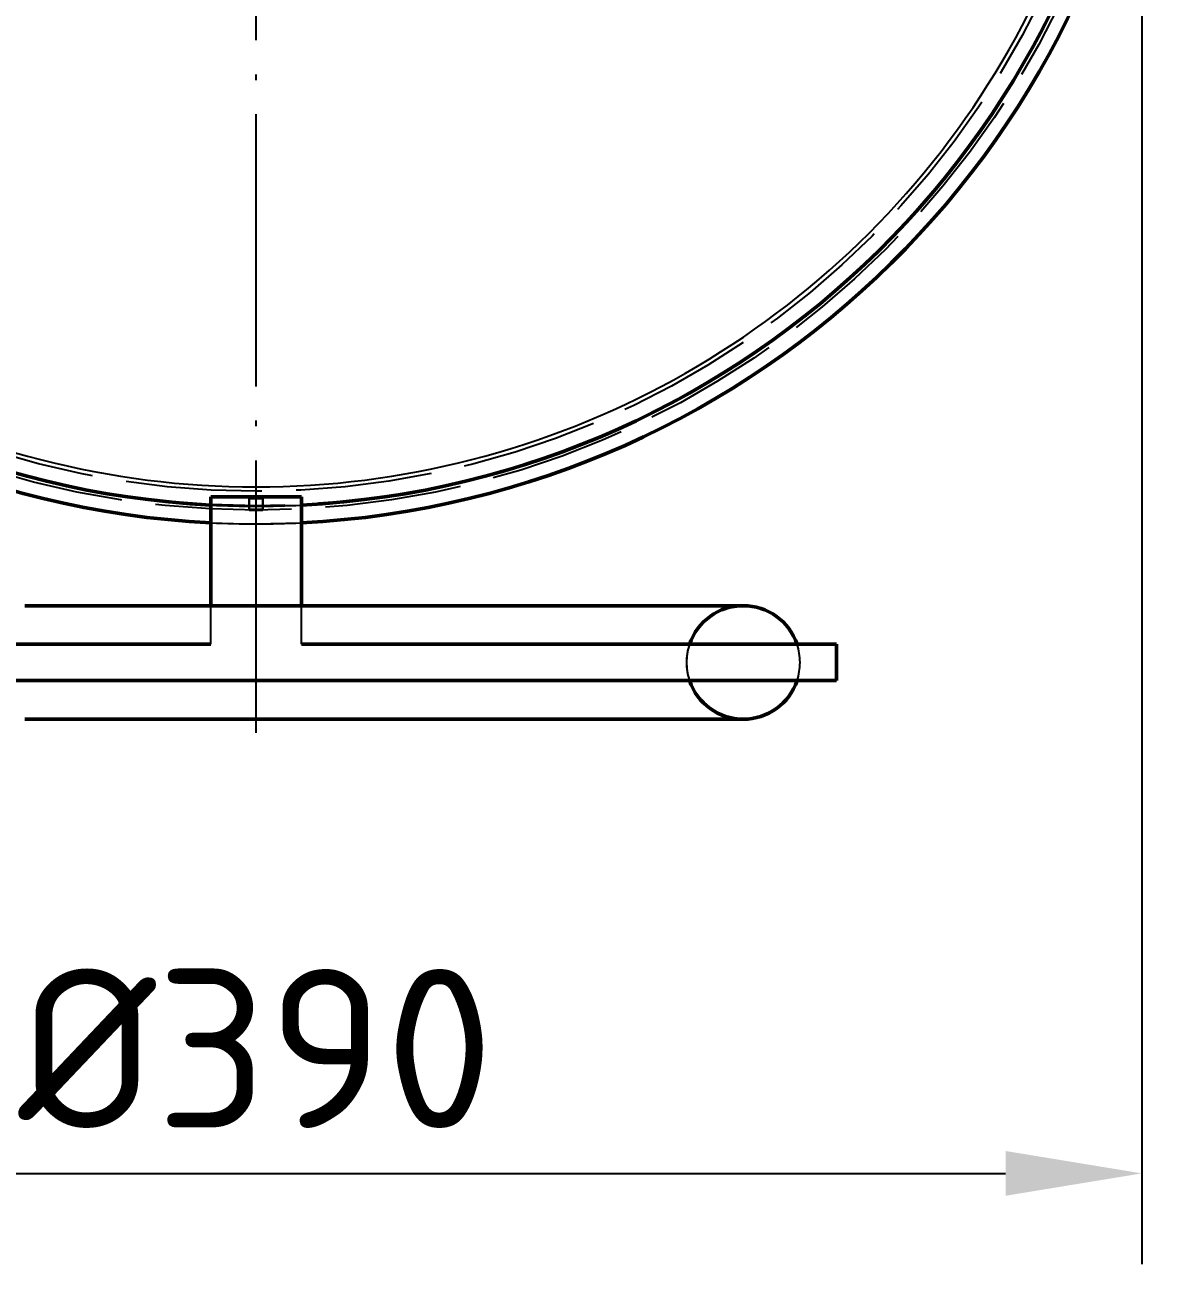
# Model space of a CAD drawing. Header units: millimetres. Extents: x 0 to 594, y 0 to 420.
# Drawn here: x 90.41 to 115.36, y 128 to 155.29 of the extents above; entities that cross this region are included whole.
import ezdxf

# ---------------------------------------------------------------- set-up
doc = ezdxf.new("R2010")
doc.units = ezdxf.units.MM
doc.linetypes.add('ISO02-TRAZOS', pattern=[3.75, 3, -0.75])
doc.linetypes.add('ISO04-TRAZO-PUNTO', pattern=[7.625, 6, -0.75, 0.125, -0.75])
for name, color, linetype, lineweight in [('01-VISIBLE', 7, 'CONTINUOUS', 50), ('02-OCULTA', 4, 'ISO02-TRAZOS', 25), ('03-EJE', 1, 'ISO04-TRAZO-PUNTO', 25), ('04-COTA', 3, 'CONTINUOUS', 25)]:
    doc.layers.add(name, color=color, linetype=linetype, lineweight=lineweight)
doc.styles.add('ISO3098', font='isocpeur.ttf')
doc.dimstyles.new('FLAMA-ISO', dxfattribs={"dimtxt": 3.5, "dimasz": 3, "dimexe": 2, "dimexo": 1, "dimgap": 1, "dimtad": 1, "dimdec": 1, "dimtxsty": 'ISO3098', "dimcen": 2.5, "dimclrd": 3, "dimclre": 3, "dimclrt": 3, "dimazin": 3, "dimtfac": 1, "dimtmove": 0, "dimatfit": 3, "dimlwd": 25, "dimlwe": 25})

msp = doc.modelspace()

# ---------------------------------------------------------------- linework, layer by layer
at = {"layer": '01-VISIBLE'}
for p, q in [((94.5, 144.9), (96.5, 144.9)), ((94.5, 142.5), (94.5, 144.9)), ((96.5, 142.5), (96.5, 144.9)), ((82.725, 141.65), (94.5, 141.65)), ((96.5, 141.65), (108.275, 141.65)), ((108.275, 140.85), (108.275, 141.65)), ((82.725, 140.85), (108.275, 140.85))]:
    msp.add_line(p, q, dxfattribs=at)
for points in [[(106.225, 142.5), (106.171, 142.5), (106.118, 142.5), (106.064, 142.5), (106.011, 142.5), (105.957, 142.5), (105.903, 142.5), (105.85, 142.5), (105.796, 142.5), (105.742, 142.5), (105.689, 142.5), (105.635, 142.5), (105.582, 142.5), (105.528, 142.5), (105.474, 142.5), (105.421, 142.5), (105.367, 142.5), (105.313, 142.5), (105.26, 142.5), (105.206, 142.5), (105.153, 142.5), (105.099, 142.5), (105.045, 142.5), (104.992, 142.5), (104.938, 142.5), (104.884, 142.5), (104.831, 142.5), (104.777, 142.5), (104.724, 142.5), (104.67, 142.5), (104.616, 142.5), (104.563, 142.5), (104.509, 142.5), (104.455, 142.5), (104.402, 142.5), (104.348, 142.5), (104.294, 142.5), (104.241, 142.5), (104.187, 142.5), (104.134, 142.5), (104.08, 142.5), (104.026, 142.5), (103.973, 142.5), (103.919, 142.5), (103.865, 142.5), (103.812, 142.5), (103.758, 142.5), (103.705, 142.5), (103.651, 142.5), (103.597, 142.5), (103.544, 142.5), (103.49, 142.5), (103.436, 142.5), (103.383, 142.5), (103.329, 142.5), (103.276, 142.5), (103.222, 142.5), (103.168, 142.5), (103.115, 142.5), (103.061, 142.5), (103.007, 142.5), (102.954, 142.5), (102.9, 142.5), (102.847, 142.5), (102.793, 142.5), (102.739, 142.5), (102.686, 142.5), (102.632, 142.5), (102.579, 142.5), (102.525, 142.5), (102.471, 142.5), (102.418, 142.5), (102.364, 142.5), (102.31, 142.5), (102.257, 142.5), (102.203, 142.5), (102.15, 142.5), (102.096, 142.5), (102.042, 142.5), (101.989, 142.5), (101.935, 142.5), (101.881, 142.5), (101.828, 142.5), (101.774, 142.5), (101.721, 142.5), (101.667, 142.5), (101.613, 142.5), (101.56, 142.5), (101.506, 142.5), (101.452, 142.5), (101.399, 142.5), (101.345, 142.5), (101.291, 142.5), (101.238, 142.5), (101.184, 142.5), (101.131, 142.5), (101.077, 142.5), (101.023, 142.5), (100.97, 142.5), (100.916, 142.5), (100.862, 142.5), (100.809, 142.5), (100.755, 142.5), (100.702, 142.5), (100.648, 142.5), (100.594, 142.5), (100.541, 142.5), (100.487, 142.5), (100.433, 142.5), (100.38, 142.5), (100.326, 142.5), (100.273, 142.5), (100.219, 142.5), (100.165, 142.5), (100.112, 142.5), (100.058, 142.5), (100.004, 142.5), (99.951, 142.5), (99.897, 142.5), (99.844, 142.5), (99.79, 142.5), (99.736, 142.5), (99.683, 142.5), (99.629, 142.5), (99.576, 142.5), (99.522, 142.5), (99.468, 142.5), (99.415, 142.5), (99.361, 142.5), (99.307, 142.5), (99.254, 142.5), (99.2, 142.5), (99.147, 142.5), (99.093, 142.5), (99.039, 142.5), (98.986, 142.5), (98.932, 142.5), (98.878, 142.5), (98.825, 142.5), (98.771, 142.5), (98.718, 142.5), (98.664, 142.5), (98.61, 142.5), (98.557, 142.5), (98.503, 142.5), (98.449, 142.5), (98.396, 142.5), (98.342, 142.5), (98.288, 142.5), (98.235, 142.5), (98.181, 142.5), (98.128, 142.5), (98.074, 142.5), (98.02, 142.5), (97.967, 142.5), (97.913, 142.5), (97.859, 142.5), (97.806, 142.5), (97.752, 142.5), (97.699, 142.5), (97.645, 142.5), (97.591, 142.5), (97.538, 142.5), (97.484, 142.5), (97.43, 142.5), (97.377, 142.5), (97.323, 142.5), (97.27, 142.5), (97.216, 142.5), (97.162, 142.5), (97.109, 142.5), (97.055, 142.5), (97.001, 142.5), (96.948, 142.5), (96.894, 142.5), (96.841, 142.5), (96.787, 142.5), (96.733, 142.5), (96.68, 142.5), (96.626, 142.5), (96.572, 142.5), (96.519, 142.5), (96.465, 142.5), (96.412, 142.5), (96.358, 142.5), (96.304, 142.5), (96.251, 142.5), (96.197, 142.5), (96.144, 142.5), (96.09, 142.5), (96.036, 142.5), (95.983, 142.5), (95.929, 142.5), (95.875, 142.5), (95.822, 142.5), (95.768, 142.5), (95.715, 142.5), (95.661, 142.5), (95.607, 142.5), (95.554, 142.5), (95.5, 142.5), (95.446, 142.5), (95.393, 142.5), (95.339, 142.5), (95.285, 142.5), (95.232, 142.5), (95.178, 142.5), (95.125, 142.5), (95.071, 142.5), (95.017, 142.5), (94.964, 142.5), (94.91, 142.5), (94.856, 142.5), (94.803, 142.5), (94.749, 142.5), (94.696, 142.5), (94.642, 142.5), (94.588, 142.5), (94.535, 142.5), (94.481, 142.5), (94.427, 142.5), (94.374, 142.5), (94.32, 142.5), (94.267, 142.5), (94.213, 142.5), (94.159, 142.5), (94.106, 142.5), (94.052, 142.5), (93.998, 142.5), (93.945, 142.5), (93.891, 142.5), (93.838, 142.5), (93.784, 142.5), (93.73, 142.5), (93.677, 142.5), (93.623, 142.5), (93.57, 142.5), (93.516, 142.5), (93.462, 142.5), (93.409, 142.5), (93.355, 142.5), (93.301, 142.5), (93.248, 142.5), (93.194, 142.5), (93.141, 142.5), (93.087, 142.5), (93.033, 142.5), (92.98, 142.5), (92.926, 142.5), (92.872, 142.5), (92.819, 142.5), (92.765, 142.5), (92.712, 142.5), (92.658, 142.5), (92.604, 142.5), (92.551, 142.5), (92.497, 142.5), (92.443, 142.5), (92.39, 142.5), (92.336, 142.5), (92.282, 142.5), (92.229, 142.5), (92.175, 142.5), (92.122, 142.5), (92.068, 142.5), (92.014, 142.5), (91.961, 142.5), (91.907, 142.5), (91.853, 142.5), (91.8, 142.5), (91.746, 142.5), (91.693, 142.5), (91.639, 142.5), (91.585, 142.5), (91.532, 142.5), (91.478, 142.5), (91.424, 142.5), (91.371, 142.5), (91.317, 142.5), (91.264, 142.5), (91.21, 142.5), (91.156, 142.5), (91.103, 142.5), (91.049, 142.5), (90.995, 142.5), (90.942, 142.5), (90.888, 142.5), (90.835, 142.5), (90.781, 142.5), (90.727, 142.5), (90.674, 142.5), (90.62, 142.5), (90.567, 142.5), (90.513, 142.5), (90.459, 142.5), (90.406, 142.5)], [(90.406, 140), (90.459, 140), (90.513, 140), (90.567, 140), (90.62, 140), (90.674, 140), (90.727, 140), (90.781, 140), (90.835, 140), (90.888, 140), (90.942, 140), (90.995, 140), (91.049, 140), (91.103, 140), (91.156, 140), (91.21, 140), (91.264, 140), (91.317, 140), (91.371, 140), (91.424, 140), (91.478, 140), (91.532, 140), (91.585, 140), (91.639, 140), (91.693, 140), (91.746, 140), (91.8, 140), (91.853, 140), (91.907, 140), (91.961, 140), (92.014, 140), (92.068, 140), (92.122, 140), (92.175, 140), (92.229, 140), (92.282, 140), (92.336, 140), (92.39, 140), (92.443, 140), (92.497, 140), (92.551, 140), (92.604, 140), (92.658, 140), (92.712, 140), (92.765, 140), (92.819, 140), (92.872, 140), (92.926, 140), (92.98, 140), (93.033, 140), (93.087, 140), (93.141, 140), (93.194, 140), (93.248, 140), (93.301, 140), (93.355, 140), (93.409, 140), (93.462, 140), (93.516, 140), (93.57, 140), (93.623, 140), (93.677, 140), (93.73, 140), (93.784, 140), (93.838, 140), (93.891, 140), (93.945, 140), (93.998, 140), (94.052, 140), (94.106, 140), (94.159, 140), (94.213, 140), (94.267, 140), (94.32, 140), (94.374, 140), (94.427, 140), (94.481, 140), (94.535, 140), (94.588, 140), (94.642, 140), (94.696, 140), (94.749, 140), (94.803, 140), (94.856, 140), (94.91, 140), (94.964, 140), (95.017, 140), (95.071, 140), (95.125, 140), (95.178, 140), (95.232, 140), (95.285, 140), (95.339, 140), (95.393, 140), (95.446, 140), (95.5, 140), (95.554, 140), (95.607, 140), (95.661, 140), (95.715, 140), (95.768, 140), (95.822, 140), (95.875, 140), (95.929, 140), (95.983, 140), (96.036, 140), (96.09, 140), (96.144, 140), (96.197, 140), (96.251, 140), (96.304, 140), (96.358, 140), (96.412, 140), (96.465, 140), (96.519, 140), (96.572, 140), (96.626, 140), (96.68, 140), (96.733, 140), (96.787, 140), (96.841, 140), (96.894, 140), (96.948, 140), (97.001, 140), (97.055, 140), (97.109, 140), (97.162, 140), (97.216, 140), (97.27, 140), (97.323, 140), (97.377, 140), (97.43, 140), (97.484, 140), (97.538, 140), (97.591, 140), (97.645, 140), (97.699, 140), (97.752, 140), (97.806, 140), (97.859, 140), (97.913, 140), (97.967, 140), (98.02, 140), (98.074, 140), (98.128, 140), (98.181, 140), (98.235, 140), (98.288, 140), (98.342, 140), (98.396, 140), (98.449, 140), (98.503, 140), (98.557, 140), (98.61, 140), (98.664, 140), (98.718, 140), (98.771, 140), (98.825, 140), (98.878, 140), (98.932, 140), (98.986, 140), (99.039, 140), (99.093, 140), (99.147, 140), (99.2, 140), (99.254, 140), (99.307, 140), (99.361, 140), (99.415, 140), (99.468, 140), (99.522, 140), (99.576, 140), (99.629, 140), (99.683, 140), (99.736, 140), (99.79, 140), (99.844, 140), (99.897, 140), (99.951, 140), (100.004, 140), (100.058, 140), (100.112, 140), (100.165, 140), (100.219, 140), (100.273, 140), (100.326, 140), (100.38, 140), (100.433, 140), (100.487, 140), (100.541, 140), (100.594, 140), (100.648, 140), (100.702, 140), (100.755, 140), (100.809, 140), (100.862, 140), (100.916, 140), (100.97, 140), (101.023, 140), (101.077, 140), (101.131, 140), (101.184, 140), (101.238, 140), (101.291, 140), (101.345, 140), (101.399, 140), (101.452, 140), (101.506, 140), (101.56, 140), (101.613, 140), (101.667, 140), (101.721, 140), (101.774, 140), (101.828, 140), (101.881, 140), (101.935, 140), (101.989, 140), (102.042, 140), (102.096, 140), (102.15, 140), (102.203, 140), (102.257, 140), (102.31, 140), (102.364, 140), (102.418, 140), (102.471, 140), (102.525, 140), (102.579, 140), (102.632, 140), (102.686, 140), (102.739, 140), (102.793, 140), (102.847, 140), (102.9, 140), (102.954, 140), (103.007, 140), (103.061, 140), (103.115, 140), (103.168, 140), (103.222, 140), (103.276, 140), (103.329, 140), (103.383, 140), (103.436, 140), (103.49, 140), (103.544, 140), (103.597, 140), (103.651, 140), (103.705, 140), (103.758, 140), (103.812, 140), (103.865, 140), (103.919, 140), (103.973, 140), (104.026, 140), (104.08, 140), (104.134, 140), (104.187, 140), (104.241, 140), (104.294, 140), (104.348, 140), (104.402, 140), (104.455, 140), (104.509, 140), (104.563, 140), (104.616, 140), (104.67, 140), (104.724, 140), (104.777, 140), (104.831, 140), (104.884, 140), (104.938, 140), (104.992, 140), (105.045, 140), (105.099, 140), (105.153, 140), (105.206, 140), (105.26, 140), (105.313, 140), (105.367, 140), (105.421, 140), (105.474, 140), (105.528, 140), (105.582, 140), (105.635, 140), (105.689, 140), (105.742, 140), (105.796, 140), (105.85, 140), (105.903, 140), (105.957, 140), (106.01, 140), (106.064, 140), (106.118, 140), (106.171, 140), (106.225, 140)]]:
    msp.add_lwpolyline(points, dxfattribs=at)
for centre, radius, start, end in [((95.5, 164.2), 19.9, -176.3986, -92.8804), ((95.5, 164.2), 19.9, -176.3986, -92.8804), ((95.5, 164.2), 19.51, -176.3266, -92.938), ((95.5, 164.2), 19.9, -87.1196, -3.6014), ((95.5, 164.2), 19.51, -87.062, -3.6734), ((95.5, 164.2), 19.9, -87.1196, -3.6014), ((106.225, 141.25), 1.25, 90, 161.3371), ((106.225, 141.25), 1.25, 18.6629, 90), ((106.225, 141.25), 1.25, 18.6629, 90), ((106.225, 141.25), 1.25, -161.3371, -90), ((106.225, 141.25), 1.25, -90, -18.6629), ((106.225, 141.25), 1.25, -90, -18.6629)]:
    msp.add_arc(centre, radius, start, end, dxfattribs=at)
at = {"layer": '02-OCULTA'}
for p, q in [((94.5, 144.9), (96.5, 144.9)), ((94.5, 141.65), (94.5, 144.9)), ((94.5, 144.9), (96.5, 144.9)), ((94.5, 141.65), (94.5, 144.9)), ((94.5, 144.9), (96.5, 144.9)), ((94.5, 141.65), (94.5, 144.9)), ((94.5, 144.9), (96.5, 144.9)), ((94.5, 141.65), (94.5, 144.9)), ((94.5, 144.9), (96.5, 144.9)), ((94.5, 141.65), (94.5, 144.9)), ((96.5, 141.65), (96.5, 144.9)), ((96.5, 141.65), (96.5, 144.9)), ((96.5, 141.65), (96.5, 144.9)), ((96.5, 141.65), (96.5, 144.9)), ((96.5, 141.65), (96.5, 144.9)), ((95.35, 144.604), (95.35, 144.625)), ((95.35, 144.604), (95.35, 144.625)), ((95.35, 144.604), (95.65, 144.604)), ((95.35, 144.604), (95.65, 144.604)), ((95.65, 144.604), (95.65, 144.625)), ((95.65, 144.604), (95.65, 144.625)), ((94.5, 141.65), (94.5, 142.5)), ((96.5, 141.65), (96.5, 142.5)), ((82.725, 141.65), (94.5, 141.65)), ((82.725, 141.65), (94.5, 141.65)), ((82.725, 141.65), (94.5, 141.65)), ((82.725, 141.65), (94.5, 141.65)), ((82.725, 141.65), (94.5, 141.65)), ((96.5, 141.65), (108.275, 141.65)), ((96.5, 141.65), (108.275, 141.65)), ((96.5, 141.65), (108.275, 141.65)), ((96.5, 141.65), (108.275, 141.65)), ((96.5, 141.65), (108.275, 141.65)), ((108.275, 140.85), (108.275, 141.65)), ((108.275, 140.85), (108.275, 141.65)), ((108.275, 140.85), (108.275, 141.65)), ((108.275, 140.85), (108.275, 141.65)), ((108.275, 140.85), (108.275, 141.65)), ((82.725, 140.85), (108.275, 140.85)), ((82.725, 140.85), (108.275, 140.85)), ((82.725, 140.85), (108.275, 140.85)), ((82.725, 140.85), (108.275, 140.85)), ((82.725, 140.85), (108.275, 140.85))]:
    msp.add_line(p, q, dxfattribs=at)
for points in [[(90.176, 145.874), (90.464, 145.793), (90.754, 145.716), (91.045, 145.643), (91.337, 145.576), (91.63, 145.513), (91.924, 145.454), (92.219, 145.4), (92.515, 145.351), (92.811, 145.307), (93.108, 145.267), (93.406, 145.231), (93.704, 145.201), (94.003, 145.175), (94.302, 145.154), (94.601, 145.137), (94.901, 145.126), (95.2, 145.119), (95.5, 145.116), (95.8, 145.119), (96.099, 145.126), (96.399, 145.137), (96.698, 145.154), (96.997, 145.175), (97.296, 145.201), (97.594, 145.231), (97.892, 145.267), (98.189, 145.307), (98.485, 145.351), (98.781, 145.4), (99.076, 145.454), (99.37, 145.513), (99.663, 145.576), (99.955, 145.643), (100.246, 145.716), (100.536, 145.793), (100.824, 145.874), (101.112, 145.96), (101.397, 146.05), (101.682, 146.145), (101.965, 146.244), (102.246, 146.348), (102.525, 146.456), (102.803, 146.569), (103.079, 146.686), (103.353, 146.807), (103.626, 146.932), (103.896, 147.062), (104.164, 147.196), (104.43, 147.334), (104.694, 147.476), (104.956, 147.623), (105.215, 147.773), (105.472, 147.928), (105.726, 148.087), (105.978, 148.249), (106.227, 148.416), (106.474, 148.586), (106.718, 148.76), (106.959, 148.939), (107.197, 149.12), (107.432, 149.306), (107.665, 149.495), (107.894, 149.688), (108.121, 149.885), (108.344, 150.085), (108.564, 150.288), (108.781, 150.495), (108.995, 150.705), (109.205, 150.919), (109.412, 151.136), (109.615, 151.356), (109.815, 151.579), (110.012, 151.806), (110.205, 152.035), (110.394, 152.268), (110.579, 152.503), (110.761, 152.742), (110.939, 152.983), (111.114, 153.227), (111.284, 153.473), (111.45, 153.722), (111.613, 153.974), (111.772, 154.229), (111.926, 154.486), (112.077, 154.745), (112.223, 155.006), (112.365, 155.27), (112.504, 155.536)], [(90.176, 145.874), (90.464, 145.793), (90.754, 145.716), (91.045, 145.643), (91.337, 145.576), (91.63, 145.513), (91.924, 145.454), (92.219, 145.4), (92.515, 145.351), (92.811, 145.307), (93.108, 145.267), (93.406, 145.231), (93.704, 145.201), (94.003, 145.175), (94.302, 145.154), (94.601, 145.137), (94.901, 145.126), (95.2, 145.119), (95.5, 145.116), (95.8, 145.119), (96.099, 145.126), (96.399, 145.137), (96.698, 145.154), (96.997, 145.175), (97.296, 145.201), (97.594, 145.231), (97.892, 145.267), (98.189, 145.307), (98.485, 145.351), (98.781, 145.4), (99.076, 145.454), (99.37, 145.513), (99.663, 145.576), (99.955, 145.643), (100.246, 145.716), (100.536, 145.793), (100.824, 145.874), (101.112, 145.96), (101.397, 146.05), (101.682, 146.145), (101.965, 146.244), (102.246, 146.348), (102.525, 146.456), (102.803, 146.569), (103.079, 146.686), (103.353, 146.807), (103.626, 146.932), (103.896, 147.062), (104.164, 147.196), (104.43, 147.334), (104.694, 147.476), (104.956, 147.623), (105.215, 147.773), (105.472, 147.928), (105.726, 148.087), (105.978, 148.249), (106.227, 148.416), (106.474, 148.586), (106.718, 148.76), (106.959, 148.939), (107.197, 149.12), (107.432, 149.306), (107.665, 149.495), (107.894, 149.688), (108.121, 149.885), (108.344, 150.085), (108.564, 150.288), (108.781, 150.495), (108.995, 150.705), (109.205, 150.919), (109.412, 151.136), (109.615, 151.356), (109.815, 151.579), (110.012, 151.806), (110.205, 152.035), (110.394, 152.268), (110.579, 152.503), (110.761, 152.742), (110.939, 152.983), (111.114, 153.227), (111.284, 153.473), (111.45, 153.722), (111.613, 153.974), (111.772, 154.229), (111.926, 154.486), (112.077, 154.745), (112.223, 155.006), (112.365, 155.27), (112.504, 155.536)], [(95.35, 144.86), (95.4, 144.86), (95.45, 144.86), (95.5, 144.86), (95.55, 144.86), (95.6, 144.86), (95.65, 144.86)], [(95.35, 144.86), (95.35, 144.821), (95.35, 144.782), (95.35, 144.742), (95.35, 144.703), (95.35, 144.664), (95.35, 144.625)], [(95.35, 144.86), (95.4, 144.86), (95.45, 144.86), (95.5, 144.86), (95.55, 144.86), (95.6, 144.86), (95.65, 144.86)], [(95.35, 144.625), (95.35, 144.664), (95.35, 144.703), (95.35, 144.742), (95.35, 144.782), (95.35, 144.821), (95.35, 144.86)], [(95.65, 144.86), (95.65, 144.821), (95.65, 144.782), (95.65, 144.742), (95.65, 144.703), (95.65, 144.664), (95.65, 144.625)], [(95.65, 144.625), (95.65, 144.664), (95.65, 144.703), (95.65, 144.742), (95.65, 144.782), (95.65, 144.821), (95.65, 144.86)], [(106.225, 142.5), (106.171, 142.5), (106.118, 142.5), (106.064, 142.5), (106.011, 142.5), (105.957, 142.5), (105.903, 142.5), (105.85, 142.5), (105.796, 142.5), (105.742, 142.5), (105.689, 142.5), (105.635, 142.5), (105.582, 142.5), (105.528, 142.5), (105.474, 142.5), (105.421, 142.5), (105.367, 142.5), (105.313, 142.5), (105.26, 142.5), (105.206, 142.5), (105.153, 142.5), (105.099, 142.5), (105.045, 142.5), (104.992, 142.5), (104.938, 142.5), (104.884, 142.5), (104.831, 142.5), (104.777, 142.5), (104.724, 142.5), (104.67, 142.5), (104.616, 142.5), (104.563, 142.5), (104.509, 142.5), (104.455, 142.5), (104.402, 142.5), (104.348, 142.5), (104.294, 142.5), (104.241, 142.5), (104.187, 142.5), (104.134, 142.5), (104.08, 142.5), (104.026, 142.5), (103.973, 142.5), (103.919, 142.5), (103.865, 142.5), (103.812, 142.5), (103.758, 142.5), (103.705, 142.5), (103.651, 142.5), (103.597, 142.5), (103.544, 142.5), (103.49, 142.5), (103.436, 142.5), (103.383, 142.5), (103.329, 142.5), (103.276, 142.5), (103.222, 142.5), (103.168, 142.5), (103.115, 142.5), (103.061, 142.5), (103.007, 142.5), (102.954, 142.5), (102.9, 142.5), (102.847, 142.5), (102.793, 142.5), (102.739, 142.5), (102.686, 142.5), (102.632, 142.5), (102.579, 142.5), (102.525, 142.5), (102.471, 142.5), (102.418, 142.5), (102.364, 142.5), (102.31, 142.5), (102.257, 142.5), (102.203, 142.5), (102.15, 142.5), (102.096, 142.5), (102.042, 142.5), (101.989, 142.5), (101.935, 142.5), (101.881, 142.5), (101.828, 142.5), (101.774, 142.5), (101.721, 142.5), (101.667, 142.5), (101.613, 142.5), (101.56, 142.5), (101.506, 142.5), (101.452, 142.5), (101.399, 142.5), (101.345, 142.5), (101.291, 142.5), (101.238, 142.5), (101.184, 142.5), (101.131, 142.5), (101.077, 142.5), (101.023, 142.5), (100.97, 142.5), (100.916, 142.5), (100.862, 142.5), (100.809, 142.5), (100.755, 142.5), (100.702, 142.5), (100.648, 142.5), (100.594, 142.5), (100.541, 142.5), (100.487, 142.5), (100.433, 142.5), (100.38, 142.5), (100.326, 142.5), (100.273, 142.5), (100.219, 142.5), (100.165, 142.5), (100.112, 142.5), (100.058, 142.5), (100.004, 142.5), (99.951, 142.5), (99.897, 142.5), (99.844, 142.5), (99.79, 142.5), (99.736, 142.5), (99.683, 142.5), (99.629, 142.5), (99.576, 142.5), (99.522, 142.5), (99.468, 142.5), (99.415, 142.5), (99.361, 142.5), (99.307, 142.5), (99.254, 142.5), (99.2, 142.5), (99.147, 142.5), (99.093, 142.5), (99.039, 142.5), (98.986, 142.5), (98.932, 142.5), (98.878, 142.5), (98.825, 142.5), (98.771, 142.5), (98.718, 142.5), (98.664, 142.5), (98.61, 142.5), (98.557, 142.5), (98.503, 142.5), (98.449, 142.5), (98.396, 142.5), (98.342, 142.5), (98.288, 142.5), (98.235, 142.5), (98.181, 142.5), (98.128, 142.5), (98.074, 142.5), (98.02, 142.5), (97.967, 142.5), (97.913, 142.5), (97.859, 142.5), (97.806, 142.5), (97.752, 142.5), (97.699, 142.5), (97.645, 142.5), (97.591, 142.5), (97.538, 142.5), (97.484, 142.5), (97.43, 142.5), (97.377, 142.5), (97.323, 142.5), (97.27, 142.5), (97.216, 142.5), (97.162, 142.5), (97.109, 142.5), (97.055, 142.5), (97.001, 142.5), (96.948, 142.5), (96.894, 142.5), (96.841, 142.5), (96.787, 142.5), (96.733, 142.5), (96.68, 142.5), (96.626, 142.5), (96.572, 142.5), (96.519, 142.5), (96.465, 142.5), (96.412, 142.5), (96.358, 142.5), (96.304, 142.5), (96.251, 142.5), (96.197, 142.5), (96.144, 142.5), (96.09, 142.5), (96.036, 142.5), (95.983, 142.5), (95.929, 142.5), (95.875, 142.5), (95.822, 142.5), (95.768, 142.5), (95.715, 142.5), (95.661, 142.5), (95.607, 142.5), (95.554, 142.5), (95.5, 142.5), (95.446, 142.5), (95.393, 142.5), (95.339, 142.5), (95.285, 142.5), (95.232, 142.5), (95.178, 142.5), (95.125, 142.5), (95.071, 142.5), (95.017, 142.5), (94.964, 142.5), (94.91, 142.5), (94.856, 142.5), (94.803, 142.5), (94.749, 142.5), (94.696, 142.5), (94.642, 142.5), (94.588, 142.5), (94.535, 142.5), (94.481, 142.5), (94.427, 142.5), (94.374, 142.5), (94.32, 142.5), (94.267, 142.5), (94.213, 142.5), (94.159, 142.5), (94.106, 142.5), (94.052, 142.5), (93.998, 142.5), (93.945, 142.5), (93.891, 142.5), (93.838, 142.5), (93.784, 142.5), (93.73, 142.5), (93.677, 142.5), (93.623, 142.5), (93.57, 142.5), (93.516, 142.5), (93.462, 142.5), (93.409, 142.5), (93.355, 142.5), (93.301, 142.5), (93.248, 142.5), (93.194, 142.5), (93.141, 142.5), (93.087, 142.5), (93.033, 142.5), (92.98, 142.5), (92.926, 142.5), (92.872, 142.5), (92.819, 142.5), (92.765, 142.5), (92.712, 142.5), (92.658, 142.5), (92.604, 142.5), (92.551, 142.5), (92.497, 142.5), (92.443, 142.5), (92.39, 142.5), (92.336, 142.5), (92.282, 142.5), (92.229, 142.5), (92.175, 142.5), (92.122, 142.5), (92.068, 142.5), (92.014, 142.5), (91.961, 142.5), (91.907, 142.5), (91.853, 142.5), (91.8, 142.5), (91.746, 142.5), (91.693, 142.5), (91.639, 142.5), (91.585, 142.5), (91.532, 142.5), (91.478, 142.5), (91.424, 142.5), (91.371, 142.5), (91.317, 142.5), (91.264, 142.5), (91.21, 142.5), (91.156, 142.5), (91.103, 142.5), (91.049, 142.5), (90.995, 142.5), (90.942, 142.5), (90.888, 142.5), (90.835, 142.5), (90.781, 142.5), (90.727, 142.5), (90.674, 142.5), (90.62, 142.5), (90.567, 142.5), (90.513, 142.5), (90.459, 142.5), (90.406, 142.5)], [(90.406, 140), (90.459, 140), (90.513, 140), (90.567, 140), (90.62, 140), (90.674, 140), (90.727, 140), (90.781, 140), (90.835, 140), (90.888, 140), (90.942, 140), (90.995, 140), (91.049, 140), (91.103, 140), (91.156, 140), (91.21, 140), (91.264, 140), (91.317, 140), (91.371, 140), (91.424, 140), (91.478, 140), (91.532, 140), (91.585, 140), (91.639, 140), (91.693, 140), (91.746, 140), (91.8, 140), (91.853, 140), (91.907, 140), (91.961, 140), (92.014, 140), (92.068, 140), (92.122, 140), (92.175, 140), (92.229, 140), (92.282, 140), (92.336, 140), (92.39, 140), (92.443, 140), (92.497, 140), (92.551, 140), (92.604, 140), (92.658, 140), (92.712, 140), (92.765, 140), (92.819, 140), (92.872, 140), (92.926, 140), (92.98, 140), (93.033, 140), (93.087, 140), (93.141, 140), (93.194, 140), (93.248, 140), (93.301, 140), (93.355, 140), (93.409, 140), (93.462, 140), (93.516, 140), (93.57, 140), (93.623, 140), (93.677, 140), (93.73, 140), (93.784, 140), (93.838, 140), (93.891, 140), (93.945, 140), (93.998, 140), (94.052, 140), (94.106, 140), (94.159, 140), (94.213, 140), (94.267, 140), (94.32, 140), (94.374, 140), (94.427, 140), (94.481, 140), (94.535, 140), (94.588, 140), (94.642, 140), (94.696, 140), (94.749, 140), (94.803, 140), (94.856, 140), (94.91, 140), (94.964, 140), (95.017, 140), (95.071, 140), (95.125, 140), (95.178, 140), (95.232, 140), (95.285, 140), (95.339, 140), (95.393, 140), (95.446, 140), (95.5, 140), (95.554, 140), (95.607, 140), (95.661, 140), (95.715, 140), (95.768, 140), (95.822, 140), (95.875, 140), (95.929, 140), (95.983, 140), (96.036, 140), (96.09, 140), (96.144, 140), (96.197, 140), (96.251, 140), (96.304, 140), (96.358, 140), (96.412, 140), (96.465, 140), (96.519, 140), (96.572, 140), (96.626, 140), (96.68, 140), (96.733, 140), (96.787, 140), (96.841, 140), (96.894, 140), (96.948, 140), (97.001, 140), (97.055, 140), (97.109, 140), (97.162, 140), (97.216, 140), (97.27, 140), (97.323, 140), (97.377, 140), (97.43, 140), (97.484, 140), (97.538, 140), (97.591, 140), (97.645, 140), (97.699, 140), (97.752, 140), (97.806, 140), (97.859, 140), (97.913, 140), (97.967, 140), (98.02, 140), (98.074, 140), (98.128, 140), (98.181, 140), (98.235, 140), (98.288, 140), (98.342, 140), (98.396, 140), (98.449, 140), (98.503, 140), (98.557, 140), (98.61, 140), (98.664, 140), (98.718, 140), (98.771, 140), (98.825, 140), (98.878, 140), (98.932, 140), (98.986, 140), (99.039, 140), (99.093, 140), (99.147, 140), (99.2, 140), (99.254, 140), (99.307, 140), (99.361, 140), (99.415, 140), (99.468, 140), (99.522, 140), (99.576, 140), (99.629, 140), (99.683, 140), (99.736, 140), (99.79, 140), (99.844, 140), (99.897, 140), (99.951, 140), (100.004, 140), (100.058, 140), (100.112, 140), (100.165, 140), (100.219, 140), (100.273, 140), (100.326, 140), (100.38, 140), (100.433, 140), (100.487, 140), (100.541, 140), (100.594, 140), (100.648, 140), (100.702, 140), (100.755, 140), (100.809, 140), (100.862, 140), (100.916, 140), (100.97, 140), (101.023, 140), (101.077, 140), (101.131, 140), (101.184, 140), (101.238, 140), (101.291, 140), (101.345, 140), (101.399, 140), (101.452, 140), (101.506, 140), (101.56, 140), (101.613, 140), (101.667, 140), (101.721, 140), (101.774, 140), (101.828, 140), (101.881, 140), (101.935, 140), (101.989, 140), (102.042, 140), (102.096, 140), (102.15, 140), (102.203, 140), (102.257, 140), (102.31, 140), (102.364, 140), (102.418, 140), (102.471, 140), (102.525, 140), (102.579, 140), (102.632, 140), (102.686, 140), (102.739, 140), (102.793, 140), (102.847, 140), (102.9, 140), (102.954, 140), (103.007, 140), (103.061, 140), (103.115, 140), (103.168, 140), (103.222, 140), (103.276, 140), (103.329, 140), (103.383, 140), (103.436, 140), (103.49, 140), (103.544, 140), (103.597, 140), (103.651, 140), (103.705, 140), (103.758, 140), (103.812, 140), (103.865, 140), (103.919, 140), (103.973, 140), (104.026, 140), (104.08, 140), (104.134, 140), (104.187, 140), (104.241, 140), (104.294, 140), (104.348, 140), (104.402, 140), (104.455, 140), (104.509, 140), (104.563, 140), (104.616, 140), (104.67, 140), (104.724, 140), (104.777, 140), (104.831, 140), (104.884, 140), (104.938, 140), (104.992, 140), (105.045, 140), (105.099, 140), (105.153, 140), (105.206, 140), (105.26, 140), (105.313, 140), (105.367, 140), (105.421, 140), (105.474, 140), (105.528, 140), (105.582, 140), (105.635, 140), (105.689, 140), (105.742, 140), (105.796, 140), (105.85, 140), (105.903, 140), (105.957, 140), (106.01, 140), (106.064, 140), (106.118, 140), (106.171, 140), (106.225, 140)]]:
    msp.add_lwpolyline(points, dxfattribs=at)
for radius in [19.596, 19.596, 19.5, 19.5, 19.5, 19.5, 19.18, 19.18, 19.18, 19.18]:
    msp.add_circle((95.5, 164.2), radius, dxfattribs=at)
for centre, radius, start, end in [((95.5, 164.2), 19.9, -176.3986, -3.6014), ((95.5, 164.2), 19.9, -176.3986, -3.6014), ((95.5, 164.2), 19.51, -176.3266, -3.6734), ((95.5, 164.2), 19.51, -176.3266, -3.6734), ((95.5, 164.2), 19.51, -176.3266, -3.6734), ((95.5, 164.2), 19.51, -92.938, -87.062), ((95.5, 164.2), 19.576, -90.439, -89.561), ((95.5, 164.2), 19.576, -90.439, -89.561), ((95.5, 164.2), 19.9, -92.8804, -87.1196), ((95.5, 164.2), 19.9, -92.8804, -87.1196), ((106.225, 141.25), 1.25, 90, 180), ((106.225, 141.25), 1.25, 161.3371, 180), ((106.225, 141.25), 1.25, -18.6629, 18.6629), ((106.225, 141.25), 1.25, -18.6629, 18.6629), ((106.225, 141.25), 1.25, 180, -90), ((106.225, 141.25), 1.25, 180, -161.3371)]:
    msp.add_arc(centre, radius, start, end, dxfattribs=at)
at = {"layer": '03-EJE'}
msp.add_line((95.5, 139.7), (95.5, 188.7), dxfattribs=at)

# ---------------------------------------------------------------- dimensions: what is measured, and where the dimension line sits
at = {"layer": '04-COTA'}
msp.add_linear_dim(base=(76, 130), p1=(76, 164.2), p2=(115, 164.2), dimstyle='FLAMA-ISO', override={"dimlfac": 10, "dimpost": '%%c<>'}, dxfattribs=at).render()

doc.saveas('drawing.dxf')
